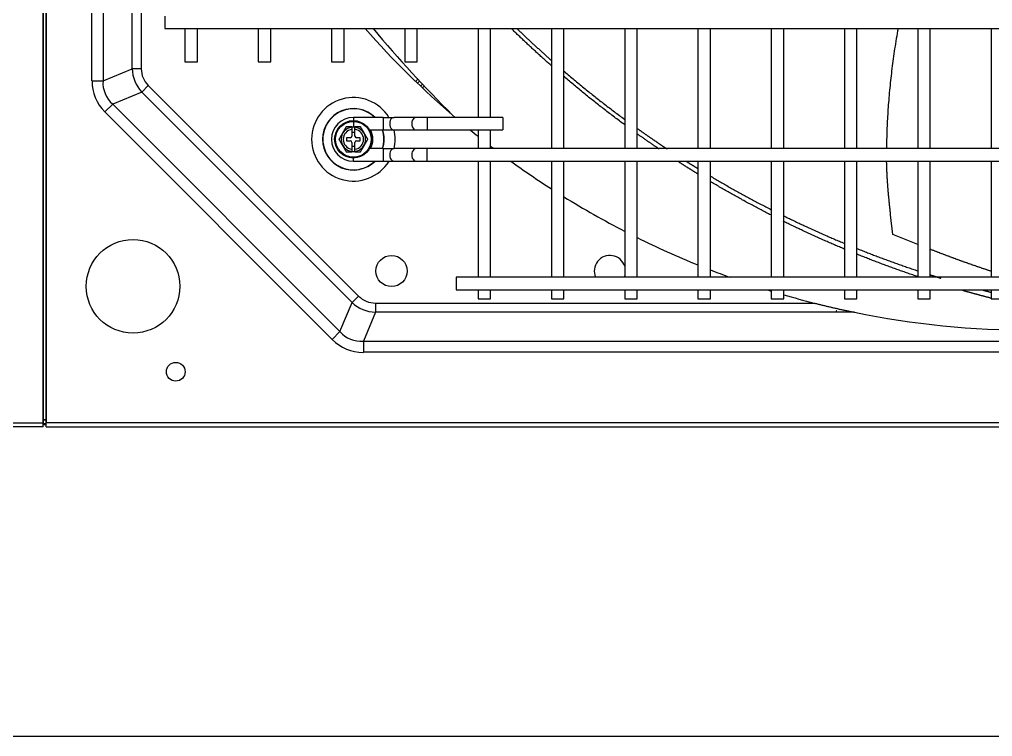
# Model space of a CAD drawing. Header units: millimetres. Extents: x 0 to 504600, y 0 to 118800.
# Drawn here: x 437497.9 to 437809.9, y 45578.4 to 45808.4 of the extents above; entities that cross this region are included whole.
import ezdxf

# ---------------------------------------------------------------- set-up
doc = ezdxf.new("R2010")
doc.units = ezdxf.units.MM
doc.header["$LTSCALE"] = 200
doc.layers.add('LG-AIRCON', color=240, linetype='Continuous')

# ---------------------------------------------------------------- blocks, each defined once
blk = doc.blocks.new('UXC')
at = {"layer": 'LG-AIRCON', "color": 0}
for p, q in [((390.35, 733), (390.35, 30)), ((390.35, 30), (390.35, 733)), ((391.35, 30), (391.35, 733)), ((391.35, 733), (391.35, 30)), ((405.99, 111.03), (405.99, 651.03)), ((409.53, 651.03), (409.53, 111.03)), ((418.83, 114.89), (418.83, 647.18)), ((421.8, 647.18), (421.8, 114.89)), ((429.3, 131.75), (429.3, 129.75)), ((429.3, 129.75), (429.3, 127.75)), ((429.3, 127.75), (1174.82, 127.75)), ((435.81, 127.75), (435.81, 117.09)), ((439.81, 117.09), (439.81, 127.75)), ((459.31, 127.75), (459.31, 117.09)), ((463.31, 117.09), (463.31, 127.75)), ((482.81, 127.75), (482.81, 117.09)), ((486.81, 117.09), (486.81, 127.75)), ((506.31, 127.75), (506.31, 117.09)), ((510.31, 117.09), (510.31, 127.75)), ((529.81, 127.76), (529.81, 99.26)), ((533.81, 99.26), (533.81, 127.76)), ((553.31, 127.76), (553.31, 89.26)), ((557.31, 89.26), (557.31, 127.76)), ((576.81, 127.76), (576.81, 89.26)), ((580.81, 89.26), (580.81, 127.76)), ((600.31, 127.76), (600.31, 89.26)), ((604.31, 89.26), (604.31, 127.76)), ((623.81, 127.76), (623.81, 89.26)), ((627.81, 89.26), (627.81, 127.76)), ((647.31, 127.76), (647.31, 89.26)), ((651.31, 89.26), (651.31, 127.76)), ((670.81, 127.76), (670.81, 89.26)), ((674.81, 89.26), (674.81, 127.76)), ((694.31, 127.76), (694.31, 89.26)), ((435.81, 117.09), (439.81, 117.09)), ((459.31, 117.09), (463.31, 117.09)), ((482.81, 117.09), (486.81, 117.09)), ((506.31, 117.09), (510.31, 117.09)), ((409.53, 111.03), (418.83, 114.89)), ((421.8, 114.89), (418.83, 114.89)), ((405.99, 111.03), (409.53, 111.03)), ((424.04, 109.49), (421.94, 107.39)), ((424.04, 109.49), (491.48, 41.98)), ((509.77, 110.81), (510.49, 111.53)), ((511.04, 110.94), (510.35, 110.25)), ((511.36, 109.29), (512, 109.92)), ((512.54, 109.34), (511.94, 108.74)), ((421.94, 107.39), (412.63, 103.54)), ((489.38, 39.88), (421.94, 107.39)), ((410.13, 101.04), (412.63, 103.54)), ((412.63, 103.54), (485.52, 30.57)), ((483.02, 28.08), (410.13, 101.04)), ((489.81, 99.25), (489.81, 96.25)), ((499.33, 99.25), (489.81, 99.25)), ((499.33, 99.25), (499.33, 95.25)), ((499.33, 99.25), (502.87, 99.25)), ((509.94, 99.25), (502.87, 99.25)), ((513.47, 99.25), (509.94, 99.25)), ((513.47, 99.25), (513.47, 95.25)), ((537.76, 99.25), (513.47, 99.25)), ((537.76, 99.25), (537.76, 95.25)), ((489.31, 96.25), (490.31, 96.25)), ((489.31, 96.14), (489.31, 95.46)), ((489.31, 95.46), (489.31, 93.25)), ((490.31, 94.45), (489.31, 94.45)), ((490.31, 95.46), (490.31, 96.14)), ((490.31, 93.25), (490.31, 95.46)), ((495.01, 95.25), (499.33, 95.25)), ((499.33, 95.25), (502.87, 95.25)), ((502.87, 95.25), (509.94, 95.25)), ((509.94, 95.25), (513.47, 95.25)), ((513.47, 95.25), (537.76, 95.25)), ((529.81, 95.25), (529.81, 89.26)), ((533.81, 89.26), (533.81, 95.25)), ((487.61, 92.75), (487.61, 91.75)), ((488.81, 92.75), (487.61, 92.75)), ((487.61, 91.75), (488.81, 91.75)), ((489.31, 91.25), (489.31, 89.04)), ((490.31, 89.04), (490.31, 91.25)), ((492.01, 92.75), (490.81, 92.75)), ((490.81, 91.75), (492.01, 91.75)), ((492.01, 91.75), (492.01, 92.75)), ((489.31, 90.05), (490.31, 90.05)), ((489.31, 89.04), (489.31, 88.36)), ((490.31, 88.25), (489.31, 88.25)), ((490.31, 88.36), (490.31, 89.04)), ((499.33, 89.25), (495.01, 89.25)), ((499.33, 89.25), (499.33, 85.25)), ((499.33, 89.25), (502.87, 89.25)), ((509.94, 89.25), (502.87, 89.25)), ((513.47, 89.25), (509.94, 89.25)), ((513.47, 85.25), (513.47, 89.25)), ((1090.65, 89.25), (513.47, 89.25)), ((489.81, 85.25), (489.81, 86.25)), ((489.81, 85.25), (499.33, 85.25)), ((499.33, 85.25), (502.87, 85.25)), ((502.87, 85.25), (509.94, 85.25)), ((509.94, 85.25), (513.47, 85.25)), ((513.47, 85.25), (1090.65, 85.25)), ((529.81, 85.26), (529.81, 48)), ((533.81, 48), (533.81, 85.26)), ((553.31, 85.26), (553.31, 48)), ((557.31, 48), (557.31, 85.26)), ((576.81, 85.26), (576.81, 48)), ((580.81, 48), (580.81, 85.26)), ((600.31, 85.26), (600.31, 48)), ((604.31, 48), (604.31, 85.26)), ((623.81, 85.26), (623.81, 48)), ((627.81, 48), (627.81, 85.26)), ((647.31, 85.26), (647.31, 48)), ((651.31, 48), (651.31, 85.26)), ((670.81, 85.26), (670.81, 48)), ((674.81, 48), (674.81, 85.26)), ((694.31, 85.26), (694.31, 48)), ((522.8, 48), (522.8, 46)), ((1081.32, 48), (522.8, 48)), ((522.8, 46), (522.8, 44)), ((522.8, 44), (1081.32, 44)), ((529.81, 44.01), (529.81, 41.09)), ((533.81, 41.09), (533.81, 44.01)), ((553.31, 44.01), (553.31, 41.09)), ((557.31, 41.09), (557.31, 44.01)), ((576.81, 44.01), (576.81, 41.09)), ((580.81, 41.09), (580.81, 44.01)), ((600.31, 44.01), (600.31, 41.09)), ((604.31, 41.09), (604.31, 44.01)), ((623.81, 44.01), (623.81, 41.09)), ((627.81, 41.09), (627.81, 44.01)), ((647.31, 44.01), (647.31, 41.09)), ((651.31, 41.09), (651.31, 44.01)), ((670.81, 44.01), (670.81, 41.09)), ((674.81, 41.09), (674.81, 44.01)), ((694.31, 44.01), (694.31, 41.09)), ((491.48, 41.98), (489.38, 39.88)), ((529.81, 41.09), (533.81, 41.09)), ((553.31, 41.09), (557.31, 41.09)), ((576.81, 41.09), (580.81, 41.09)), ((600.31, 41.09), (604.31, 41.09)), ((623.81, 41.09), (627.81, 41.09)), ((647.31, 41.09), (651.31, 41.09)), ((670.81, 41.09), (674.81, 41.09)), ((694.31, 41.09), (698.31, 41.09)), ((485.52, 30.57), (489.38, 39.88)), ((496.88, 39.74), (637.53, 39.74)), ((496.88, 39.74), (496.88, 36.77)), ((496.88, 36.77), (493.03, 27.46)), ((650.51, 36.77), (496.88, 36.77)), ((390.35, 30), (390.35, 1.3)), ((390.35, 1.3), (390.35, 30)), ((391.35, 1.3), (391.35, 30)), ((391.35, 30), (391.35, 1.3)), ((483.02, 28.08), (485.52, 30.57)), ((493.03, 27.46), (493.03, 23.93)), ((493.03, 27.46), (1111.03, 27.46)), ((1111.03, 23.93), (493.03, 23.93)), ((-390.35, 1.3), (390.35, 1.3)), ((390.35, 0), (-390.35, 0)), ((390.35, 2.3), (391.35, 2.3)), ((391.35, 2.3), (390.35, 2.3)), ((390.35, 0), (390.35, 1.3)), ((390.35, 0), (390.35, 1.3)), ((391.35, 1), (390.35, 1)), ((390.35, 1), (391.35, 1)), ((390.35, 0.8), (391.35, 0.8)), ((391.35, 0.8), (390.35, 0.8)), ((391.35, 0), (391.35, 1.3)), ((391.35, 0), (391.35, 1.3)), ((1168.46, 1.3), (391.35, 1.3)), ((391.35, 0), (1168.46, 0))]:
    blk.add_line(p, q, dxfattribs=at)
for points in [[(553.29, 115.87), (553.03, 116.1), (552.77, 116.33), (552.51, 116.55), (552.26, 116.78), (552, 117.01), (551.74, 117.24), (551.48, 117.47), (551.23, 117.7), (550.97, 117.93), (550.72, 118.16), (550.46, 118.39), (550.21, 118.62), (549.95, 118.85), (549.69, 119.08), (549.44, 119.31), (549.19, 119.54), (548.93, 119.77), (548.68, 120.01), (548.42, 120.24), (548.17, 120.47), (547.91, 120.7), (547.66, 120.94), (547.41, 121.17), (547.16, 121.4), (546.9, 121.64), (546.65, 121.87), (546.4, 122.11), (546.15, 122.34), (545.89, 122.58), (545.64, 122.81), (545.39, 123.05), (545.14, 123.28), (544.89, 123.52), (544.64, 123.76), (544.39, 123.99), (544.14, 124.23), (543.89, 124.47), (543.64, 124.71), (543.39, 124.94), (543.14, 125.18), (542.89, 125.42), (542.64, 125.66), (542.39, 125.9), (542.14, 126.14), (541.89, 126.38), (541.64, 126.62), (541.39, 126.86), (541.15, 127.1), (540.9, 127.34), (540.65, 127.58)], [(542.44, 127.58), (542.65, 127.37), (542.87, 127.17), (543.08, 126.96), (543.29, 126.76), (543.51, 126.56), (543.72, 126.35), (543.94, 126.15), (544.15, 125.94), (544.37, 125.74), (544.58, 125.54), (544.79, 125.33), (545.01, 125.13), (545.23, 124.93), (545.44, 124.73), (545.66, 124.52), (545.87, 124.32), (546.09, 124.12), (546.3, 123.92), (546.52, 123.72), (546.74, 123.52), (546.95, 123.32), (547.17, 123.12), (547.39, 122.92), (547.6, 122.72), (547.82, 122.51), (548.04, 122.32), (548.25, 122.12), (548.47, 121.92), (548.69, 121.72), (548.91, 121.52), (549.13, 121.32), (549.34, 121.12), (549.56, 120.92), (549.78, 120.72), (550, 120.53), (550.22, 120.33), (550.44, 120.13), (550.66, 119.93), (550.88, 119.74), (551.1, 119.54), (551.31, 119.34), (551.53, 119.15), (551.75, 118.95), (551.97, 118.75), (552.19, 118.56), (552.42, 118.36), (552.64, 118.17), (552.86, 117.97), (553.08, 117.77), (553.3, 117.58)], [(664.47, 127.79), (664.32, 126.99), (664.18, 126.19), (664.04, 125.38), (663.91, 124.56), (663.77, 123.74), (663.64, 122.92), (663.51, 122.11), (663.39, 121.3), (663.27, 120.49), (663.15, 119.7), (663.04, 118.9), (662.93, 118.11), (662.82, 117.32), (662.71, 116.54), (662.61, 115.76), (662.52, 114.98), (662.42, 114.2), (662.33, 113.43), (662.24, 112.65), (662.15, 111.88), (662.07, 111.1), (661.98, 110.32), (661.9, 109.53), (661.82, 108.75), (661.75, 107.96), (661.68, 107.17), (661.61, 106.38), (661.54, 105.6), (661.47, 104.83), (661.41, 104.06), (661.36, 103.3), (661.3, 102.54), (661.25, 101.79), (661.2, 101.03), (661.15, 100.29), (661.11, 99.54), (661.07, 98.8), (661.03, 98.06), (660.99, 97.32), (660.96, 96.59), (660.93, 95.85), (660.9, 95.12), (660.88, 94.38), (660.85, 93.64), (660.83, 92.9), (660.82, 92.16), (660.8, 91.41), (660.79, 90.68), (660.78, 89.94), (660.78, 89.21)], [(557.2, 114.19), (557.58, 113.87), (557.96, 113.54), (558.34, 113.22), (558.72, 112.9), (559.11, 112.58), (559.49, 112.26), (559.87, 111.94), (560.25, 111.62), (560.63, 111.3), (561.02, 110.98), (561.4, 110.66), (561.79, 110.34), (562.17, 110.03), (562.56, 109.71), (562.94, 109.39), (563.33, 109.08), (563.72, 108.76), (564.1, 108.45), (564.49, 108.14), (564.88, 107.82), (565.27, 107.51), (565.65, 107.2), (566.04, 106.89), (566.43, 106.58), (566.82, 106.27), (567.21, 105.96), (567.61, 105.65), (568, 105.34), (568.39, 105.03), (568.78, 104.73), (569.17, 104.42), (569.57, 104.12), (569.96, 103.81), (570.35, 103.51), (570.75, 103.2), (571.14, 102.9), (571.54, 102.6), (571.94, 102.29), (572.33, 101.99), (572.73, 101.69), (573.13, 101.39), (573.52, 101.09), (573.92, 100.79), (574.32, 100.49), (574.72, 100.19), (575.12, 99.9), (575.52, 99.6), (575.92, 99.3), (576.32, 99.01), (576.72, 98.71)], [(576.72, 96.99), (576.32, 97.28), (575.92, 97.58), (575.52, 97.88), (575.12, 98.17), (574.72, 98.47), (574.32, 98.77), (573.92, 99.07), (573.52, 99.37), (573.13, 99.67), (572.73, 99.97), (572.33, 100.27), (571.94, 100.57), (571.54, 100.88), (571.14, 101.18), (570.75, 101.48), (570.35, 101.79), (569.96, 102.09), (569.57, 102.4), (569.17, 102.7), (568.78, 103.01), (568.39, 103.32), (568, 103.62), (567.6, 103.93), (567.21, 104.24), (566.82, 104.55), (566.43, 104.86), (566.04, 105.17), (565.65, 105.48), (565.26, 105.8), (564.87, 106.11), (564.49, 106.42), (564.1, 106.73), (563.71, 107.05), (563.32, 107.36), (562.94, 107.68), (562.55, 107.99), (562.17, 108.31), (561.78, 108.63), (561.4, 108.95), (561.01, 109.26), (560.63, 109.58), (560.25, 109.9), (559.86, 110.22), (559.48, 110.54), (559.1, 110.86), (558.72, 111.19), (558.34, 111.51), (557.96, 111.83), (557.58, 112.15), (557.2, 112.48)], [(487.5, 96.25), (487.49, 96.23), (487.47, 96.2), (487.44, 96.14), (487.4, 96.07), (487.36, 96), (487.31, 95.92), (487.27, 95.84), (487.22, 95.75), (487.17, 95.67), (487.12, 95.58), (487.07, 95.49), (487.02, 95.41), (486.97, 95.32), (486.91, 95.23), (486.86, 95.14), (486.81, 95.05), (486.76, 94.96), (486.71, 94.87), (486.66, 94.78), (486.61, 94.7), (486.55, 94.61), (486.5, 94.52), (486.45, 94.43), (486.4, 94.34), (486.35, 94.25), (486.3, 94.16), (486.24, 94.07), (486.19, 93.98), (486.14, 93.89), (486.09, 93.8), (486.04, 93.71), (485.99, 93.62), (485.94, 93.53), (485.88, 93.44), (485.83, 93.36), (485.78, 93.27), (485.73, 93.18), (485.68, 93.09), (485.63, 93), (485.58, 92.91), (485.53, 92.83), (485.48, 92.74), (485.43, 92.66), (485.38, 92.58), (485.34, 92.5), (485.29, 92.42), (485.26, 92.36), (485.22, 92.3), (485.2, 92.27), (485.19, 92.25)], [(489.31, 96.25), (489.27, 96.25), (489.23, 96.25), (489.19, 96.25), (489.15, 96.25), (489.1, 96.25), (489.06, 96.25), (489.02, 96.25), (488.98, 96.25), (488.94, 96.25), (488.9, 96.25), (488.86, 96.25), (488.81, 96.25), (488.77, 96.25), (488.73, 96.25), (488.69, 96.25), (488.65, 96.25), (488.61, 96.25), (488.57, 96.25), (488.52, 96.25), (488.48, 96.25), (488.44, 96.25), (488.4, 96.25), (488.36, 96.25), (488.32, 96.25), (488.28, 96.25), (488.24, 96.25), (488.2, 96.25), (488.16, 96.25), (488.12, 96.25), (488.08, 96.25), (488.04, 96.25), (488, 96.25), (487.96, 96.25), (487.92, 96.25), (487.88, 96.25), (487.84, 96.25), (487.81, 96.25), (487.77, 96.25), (487.74, 96.25), (487.7, 96.25), (487.67, 96.25), (487.64, 96.25), (487.61, 96.25), (487.59, 96.25), (487.56, 96.25), (487.54, 96.25), (487.53, 96.25), (487.51, 96.25), (487.51, 96.25), (487.5, 96.25)], [(489.31, 96.25), (489.31, 96.25), (489.31, 96.25), (489.31, 96.24), (489.31, 96.24), (489.31, 96.24), (489.31, 96.24), (489.31, 96.23), (489.31, 96.23), (489.31, 96.23), (489.31, 96.23), (489.31, 96.23), (489.31, 96.22), (489.31, 96.22), (489.31, 96.22), (489.31, 96.22), (489.31, 96.21), (489.31, 96.21), (489.31, 96.21), (489.31, 96.21), (489.31, 96.21), (489.31, 96.2), (489.31, 96.2), (489.31, 96.2), (489.31, 96.2), (489.31, 96.19), (489.31, 96.19), (489.31, 96.19), (489.31, 96.19), (489.31, 96.18), (489.31, 96.18), (489.31, 96.18), (489.31, 96.18), (489.31, 96.18), (489.31, 96.17), (489.31, 96.17), (489.31, 96.17), (489.31, 96.17), (489.31, 96.16), (489.31, 96.16), (489.31, 96.16), (489.31, 96.16), (489.31, 96.16), (489.31, 96.15), (489.31, 96.15), (489.31, 96.15), (489.31, 96.15), (489.31, 96.14), (489.31, 96.14), (489.31, 96.14), (489.31, 96.14)], [(490.31, 96.14), (490.31, 96.14), (490.31, 96.14), (490.31, 96.14), (490.31, 96.15), (490.31, 96.15), (490.31, 96.15), (490.31, 96.15), (490.31, 96.15), (490.31, 96.16), (490.31, 96.16), (490.31, 96.16), (490.31, 96.16), (490.31, 96.17), (490.31, 96.17), (490.31, 96.17), (490.31, 96.17), (490.31, 96.18), (490.31, 96.18), (490.31, 96.18), (490.31, 96.18), (490.31, 96.18), (490.31, 96.19), (490.31, 96.19), (490.31, 96.19), (490.31, 96.19), (490.31, 96.2), (490.31, 96.2), (490.31, 96.2), (490.31, 96.2), (490.31, 96.2), (490.31, 96.21), (490.31, 96.21), (490.31, 96.21), (490.31, 96.21), (490.31, 96.22), (490.31, 96.22), (490.31, 96.22), (490.31, 96.22), (490.31, 96.23), (490.31, 96.23), (490.31, 96.23), (490.31, 96.23), (490.31, 96.23), (490.31, 96.24), (490.31, 96.24), (490.31, 96.24), (490.31, 96.24), (490.31, 96.25), (490.31, 96.25), (490.31, 96.25)], [(492.12, 96.25), (492.12, 96.25), (492.11, 96.25), (492.1, 96.25), (492.08, 96.25), (492.06, 96.25), (492.04, 96.25), (492.01, 96.25), (491.98, 96.25), (491.95, 96.25), (491.92, 96.25), (491.89, 96.25), (491.85, 96.25), (491.81, 96.25), (491.78, 96.25), (491.74, 96.25), (491.7, 96.25), (491.66, 96.25), (491.62, 96.25), (491.59, 96.25), (491.55, 96.25), (491.51, 96.25), (491.46, 96.25), (491.42, 96.25), (491.38, 96.25), (491.34, 96.25), (491.3, 96.25), (491.26, 96.25), (491.22, 96.25), (491.18, 96.25), (491.14, 96.25), (491.1, 96.25), (491.06, 96.25), (491.01, 96.25), (490.97, 96.25), (490.93, 96.25), (490.89, 96.25), (490.85, 96.25), (490.81, 96.25), (490.77, 96.25), (490.73, 96.25), (490.69, 96.25), (490.64, 96.25), (490.6, 96.25), (490.56, 96.25), (490.52, 96.25), (490.48, 96.25), (490.44, 96.25), (490.4, 96.25), (490.35, 96.25), (490.31, 96.25)], [(494.43, 92.25), (494.42, 92.27), (494.4, 92.3), (494.37, 92.36), (494.33, 92.43), (494.29, 92.5), (494.24, 92.58), (494.19, 92.66), (494.15, 92.75), (494.1, 92.83), (494.05, 92.92), (494, 93.01), (493.94, 93.09), (493.89, 93.18), (493.84, 93.27), (493.79, 93.36), (493.74, 93.45), (493.69, 93.54), (493.64, 93.63), (493.59, 93.72), (493.53, 93.8), (493.48, 93.89), (493.43, 93.98), (493.38, 94.07), (493.33, 94.16), (493.28, 94.25), (493.22, 94.34), (493.17, 94.43), (493.12, 94.52), (493.07, 94.61), (493.02, 94.7), (492.97, 94.79), (492.91, 94.88), (492.86, 94.97), (492.81, 95.06), (492.76, 95.14), (492.71, 95.23), (492.66, 95.32), (492.61, 95.41), (492.56, 95.5), (492.51, 95.59), (492.46, 95.67), (492.41, 95.76), (492.36, 95.84), (492.31, 95.92), (492.26, 96), (492.22, 96.08), (492.18, 96.14), (492.15, 96.2), (492.13, 96.23), (492.12, 96.25)], [(580.68, 95.85), (580.8, 95.76), (580.93, 95.66), (581.06, 95.57), (581.19, 95.48), (581.32, 95.39), (581.45, 95.3), (581.58, 95.21), (581.71, 95.11), (581.84, 95.02), (581.97, 94.93), (582.09, 94.84), (582.22, 94.75), (582.35, 94.66), (582.48, 94.57), (582.61, 94.48), (582.74, 94.39), (582.87, 94.29), (583, 94.2), (583.13, 94.11), (583.26, 94.02), (583.39, 93.93), (583.52, 93.84), (583.65, 93.75), (583.78, 93.66), (583.91, 93.57), (584.04, 93.48), (584.17, 93.39), (584.3, 93.3), (584.43, 93.21), (584.56, 93.12), (584.69, 93.03), (584.82, 92.94), (584.95, 92.85), (585.08, 92.76), (585.21, 92.67), (585.34, 92.58), (585.47, 92.49), (585.6, 92.4), (585.73, 92.31), (585.86, 92.22), (585.99, 92.13), (586.12, 92.04), (586.26, 91.95), (586.39, 91.86), (586.52, 91.77), (586.65, 91.68), (586.78, 91.6), (586.91, 91.51), (587.04, 91.42), (587.17, 91.33)], [(587.91, 89.09), (587.77, 89.19), (587.62, 89.29), (587.48, 89.39), (587.33, 89.49), (587.18, 89.59), (587.04, 89.69), (586.89, 89.79), (586.75, 89.89), (586.6, 89.98), (586.46, 90.08), (586.31, 90.18), (586.17, 90.28), (586.02, 90.38), (585.88, 90.48), (585.73, 90.58), (585.58, 90.68), (585.44, 90.78), (585.29, 90.88), (585.15, 90.98), (585, 91.08), (584.86, 91.18), (584.71, 91.28), (584.57, 91.38), (584.43, 91.48), (584.28, 91.58), (584.14, 91.68), (583.99, 91.78), (583.85, 91.88), (583.7, 91.99), (583.56, 92.09), (583.41, 92.19), (583.27, 92.29), (583.13, 92.39), (582.98, 92.49), (582.84, 92.59), (582.69, 92.69), (582.55, 92.79), (582.41, 92.89), (582.26, 93), (582.12, 93.1), (581.97, 93.2), (581.83, 93.3), (581.69, 93.4), (581.54, 93.5), (581.4, 93.61), (581.26, 93.71), (581.11, 93.81), (580.97, 93.91), (580.83, 94.01), (580.68, 94.12)], [(485.19, 92.25), (485.2, 92.23), (485.22, 92.2), (485.26, 92.14), (485.29, 92.07), (485.34, 92), (485.38, 91.92), (485.43, 91.84), (485.48, 91.75), (485.53, 91.67), (485.58, 91.58), (485.63, 91.49), (485.68, 91.41), (485.73, 91.32), (485.78, 91.23), (485.83, 91.14), (485.89, 91.05), (485.94, 90.96), (485.99, 90.87), (486.04, 90.78), (486.09, 90.7), (486.14, 90.61), (486.19, 90.52), (486.25, 90.43), (486.3, 90.34), (486.35, 90.25), (486.4, 90.16), (486.45, 90.07), (486.5, 89.98), (486.56, 89.89), (486.61, 89.8), (486.66, 89.71), (486.71, 89.62), (486.76, 89.53), (486.81, 89.44), (486.86, 89.36), (486.92, 89.27), (486.97, 89.18), (487.02, 89.09), (487.07, 89), (487.12, 88.91), (487.17, 88.83), (487.22, 88.74), (487.27, 88.66), (487.31, 88.58), (487.36, 88.5), (487.4, 88.42), (487.44, 88.36), (487.47, 88.3), (487.49, 88.27), (487.5, 88.25)], [(492.12, 88.25), (492.13, 88.27), (492.15, 88.3), (492.18, 88.36), (492.22, 88.43), (492.27, 88.5), (492.31, 88.58), (492.36, 88.66), (492.41, 88.75), (492.46, 88.83), (492.51, 88.92), (492.56, 89.01), (492.61, 89.09), (492.66, 89.18), (492.71, 89.27), (492.76, 89.36), (492.81, 89.45), (492.86, 89.54), (492.92, 89.63), (492.97, 89.72), (493.02, 89.8), (493.07, 89.89), (493.12, 89.98), (493.17, 90.07), (493.23, 90.16), (493.28, 90.25), (493.33, 90.34), (493.38, 90.43), (493.43, 90.52), (493.48, 90.61), (493.54, 90.7), (493.59, 90.79), (493.64, 90.88), (493.69, 90.97), (493.74, 91.06), (493.79, 91.14), (493.84, 91.23), (493.9, 91.32), (493.95, 91.41), (494, 91.5), (494.05, 91.59), (494.1, 91.67), (494.15, 91.76), (494.2, 91.84), (494.24, 91.92), (494.29, 92), (494.33, 92.08), (494.37, 92.14), (494.4, 92.2), (494.42, 92.23), (494.43, 92.25)], [(587.17, 91.33), (587.24, 91.28), (587.3, 91.24), (587.37, 91.2), (587.43, 91.15), (587.5, 91.11), (587.56, 91.06), (587.63, 91.02), (587.69, 90.98), (587.76, 90.93), (587.82, 90.89), (587.89, 90.84), (587.95, 90.8), (588.02, 90.76), (588.08, 90.71), (588.15, 90.67), (588.22, 90.62), (588.28, 90.58), (588.35, 90.54), (588.41, 90.49), (588.48, 90.45), (588.54, 90.4), (588.61, 90.36), (588.67, 90.32), (588.74, 90.27), (588.8, 90.23), (588.87, 90.18), (588.93, 90.14), (589, 90.1), (589.07, 90.05), (589.13, 90.01), (589.2, 89.97), (589.26, 89.92), (589.33, 89.88), (589.39, 89.83), (589.46, 89.79), (589.52, 89.75), (589.59, 89.7), (589.65, 89.66), (589.72, 89.62), (589.79, 89.57), (589.85, 89.53), (589.92, 89.49), (589.98, 89.44), (590.05, 89.4), (590.11, 89.36), (590.18, 89.31), (590.25, 89.27), (590.31, 89.22), (590.38, 89.18), (590.44, 89.14)], [(487.5, 88.25), (487.51, 88.25), (487.51, 88.25), (487.53, 88.25), (487.54, 88.25), (487.56, 88.25), (487.59, 88.25), (487.61, 88.25), (487.64, 88.25), (487.67, 88.25), (487.71, 88.25), (487.74, 88.25), (487.77, 88.25), (487.81, 88.25), (487.85, 88.25), (487.88, 88.25), (487.92, 88.25), (487.96, 88.25), (488, 88.25), (488.04, 88.25), (488.08, 88.25), (488.12, 88.25), (488.16, 88.25), (488.2, 88.25), (488.24, 88.25), (488.28, 88.25), (488.32, 88.25), (488.36, 88.25), (488.41, 88.25), (488.45, 88.25), (488.49, 88.25), (488.53, 88.25), (488.57, 88.25), (488.61, 88.25), (488.65, 88.25), (488.69, 88.25), (488.73, 88.25), (488.77, 88.25), (488.82, 88.25), (488.86, 88.25), (488.9, 88.25), (488.94, 88.25), (488.98, 88.25), (489.02, 88.25), (489.06, 88.25), (489.11, 88.25), (489.15, 88.25), (489.19, 88.25), (489.23, 88.25), (489.27, 88.25), (489.31, 88.25)], [(489.31, 88.36), (489.31, 88.36), (489.31, 88.36), (489.31, 88.36), (489.31, 88.35), (489.31, 88.35), (489.31, 88.35), (489.31, 88.35), (489.31, 88.35), (489.31, 88.34), (489.31, 88.34), (489.31, 88.34), (489.31, 88.34), (489.31, 88.33), (489.31, 88.33), (489.31, 88.33), (489.31, 88.33), (489.31, 88.32), (489.31, 88.32), (489.31, 88.32), (489.31, 88.32), (489.31, 88.32), (489.31, 88.31), (489.31, 88.31), (489.31, 88.31), (489.31, 88.31), (489.31, 88.3), (489.31, 88.3), (489.31, 88.3), (489.31, 88.3), (489.31, 88.3), (489.31, 88.29), (489.31, 88.29), (489.31, 88.29), (489.31, 88.29), (489.31, 88.28), (489.31, 88.28), (489.31, 88.28), (489.31, 88.28), (489.31, 88.27), (489.31, 88.27), (489.31, 88.27), (489.31, 88.27), (489.31, 88.27), (489.31, 88.26), (489.31, 88.26), (489.31, 88.26), (489.31, 88.26), (489.31, 88.25), (489.31, 88.25), (489.31, 88.25)], [(490.31, 88.25), (490.31, 88.25), (490.31, 88.25), (490.31, 88.26), (490.31, 88.26), (490.31, 88.26), (490.31, 88.26), (490.31, 88.27), (490.31, 88.27), (490.31, 88.27), (490.31, 88.27), (490.31, 88.27), (490.31, 88.28), (490.31, 88.28), (490.31, 88.28), (490.31, 88.28), (490.31, 88.29), (490.31, 88.29), (490.31, 88.29), (490.31, 88.29), (490.31, 88.3), (490.31, 88.3), (490.31, 88.3), (490.31, 88.3), (490.31, 88.3), (490.31, 88.31), (490.31, 88.31), (490.31, 88.31), (490.31, 88.31), (490.31, 88.32), (490.31, 88.32), (490.31, 88.32), (490.31, 88.32), (490.31, 88.32), (490.31, 88.33), (490.31, 88.33), (490.31, 88.33), (490.31, 88.33), (490.31, 88.34), (490.31, 88.34), (490.31, 88.34), (490.31, 88.34), (490.31, 88.35), (490.31, 88.35), (490.31, 88.35), (490.31, 88.35), (490.31, 88.35), (490.31, 88.36), (490.31, 88.36), (490.31, 88.36), (490.31, 88.36)], [(490.31, 88.25), (490.35, 88.25), (490.4, 88.25), (490.44, 88.25), (490.48, 88.25), (490.52, 88.25), (490.56, 88.25), (490.6, 88.25), (490.65, 88.25), (490.69, 88.25), (490.73, 88.25), (490.77, 88.25), (490.81, 88.25), (490.85, 88.25), (490.89, 88.25), (490.94, 88.25), (490.98, 88.25), (491.02, 88.25), (491.06, 88.25), (491.1, 88.25), (491.14, 88.25), (491.18, 88.25), (491.23, 88.25), (491.27, 88.25), (491.31, 88.25), (491.35, 88.25), (491.39, 88.25), (491.43, 88.25), (491.47, 88.25), (491.51, 88.25), (491.55, 88.25), (491.59, 88.25), (491.63, 88.25), (491.67, 88.25), (491.7, 88.25), (491.74, 88.25), (491.78, 88.25), (491.82, 88.25), (491.85, 88.25), (491.89, 88.25), (491.92, 88.25), (491.95, 88.25), (491.98, 88.25), (492.01, 88.25), (492.04, 88.25), (492.06, 88.25), (492.08, 88.25), (492.1, 88.25), (492.11, 88.25), (492.12, 88.25), (492.12, 88.25)], [(600.21, 81.17), (600.08, 81.25), (599.95, 81.33), (599.82, 81.41), (599.69, 81.49), (599.56, 81.57), (599.43, 81.65), (599.3, 81.73), (599.17, 81.81), (599.04, 81.89), (598.91, 81.97), (598.78, 82.05), (598.65, 82.13), (598.52, 82.22), (598.39, 82.3), (598.26, 82.38), (598.13, 82.46), (598, 82.54), (597.87, 82.62), (597.74, 82.7), (597.61, 82.78), (597.48, 82.86), (597.35, 82.95), (597.22, 83.03), (597.09, 83.11), (596.96, 83.19), (596.83, 83.27), (596.7, 83.35), (596.57, 83.43), (596.44, 83.52), (596.32, 83.6), (596.19, 83.68), (596.06, 83.76), (595.93, 83.84), (595.8, 83.93), (595.67, 84.01), (595.54, 84.09), (595.41, 84.17), (595.28, 84.25), (595.15, 84.34), (595.03, 84.42), (594.9, 84.5), (594.77, 84.58), (594.64, 84.67), (594.51, 84.75), (594.38, 84.83), (594.25, 84.91), (594.13, 85), (594, 85.08), (593.87, 85.16), (593.74, 85.24)], [(596.6, 85.16), (596.68, 85.11), (596.75, 85.07), (596.82, 85.02), (596.89, 84.98), (596.96, 84.93), (597.03, 84.89), (597.11, 84.84), (597.18, 84.8), (597.25, 84.75), (597.32, 84.71), (597.39, 84.66), (597.47, 84.62), (597.54, 84.57), (597.61, 84.52), (597.68, 84.48), (597.75, 84.43), (597.83, 84.39), (597.9, 84.35), (597.97, 84.3), (598.04, 84.26), (598.11, 84.21), (598.19, 84.17), (598.26, 84.12), (598.33, 84.08), (598.4, 84.03), (598.47, 83.99), (598.55, 83.94), (598.62, 83.9), (598.69, 83.85), (598.76, 83.81), (598.83, 83.76), (598.91, 83.72), (598.98, 83.67), (599.05, 83.63), (599.12, 83.58), (599.2, 83.54), (599.27, 83.49), (599.34, 83.45), (599.41, 83.4), (599.48, 83.36), (599.56, 83.32), (599.63, 83.27), (599.7, 83.23), (599.77, 83.18), (599.85, 83.14), (599.92, 83.09), (599.99, 83.05), (600.06, 83), (600.14, 82.96), (600.21, 82.92)], [(604.19, 80.51), (604.57, 80.29), (604.95, 80.06), (605.33, 79.83), (605.72, 79.61), (606.1, 79.38), (606.49, 79.16), (606.87, 78.93), (607.25, 78.71), (607.64, 78.49), (608.02, 78.26), (608.41, 78.04), (608.8, 77.82), (609.18, 77.6), (609.57, 77.38), (609.96, 77.16), (610.34, 76.94), (610.73, 76.72), (611.12, 76.5), (611.51, 76.28), (611.9, 76.06), (612.29, 75.85), (612.68, 75.63), (613.07, 75.41), (613.46, 75.2), (613.85, 74.98), (614.24, 74.76), (614.63, 74.55), (615.02, 74.34), (615.41, 74.12), (615.81, 73.91), (616.2, 73.7), (616.59, 73.48), (616.99, 73.27), (617.38, 73.06), (617.77, 72.85), (618.17, 72.64), (618.56, 72.43), (618.96, 72.22), (619.35, 72.01), (619.75, 71.81), (620.14, 71.6), (620.54, 71.39), (620.93, 71.19), (621.33, 70.98), (621.72, 70.77), (622.12, 70.57), (622.51, 70.37), (622.91, 70.16), (623.31, 69.96), (623.7, 69.76)], [(623.69, 67.98), (623.3, 68.18), (622.9, 68.38), (622.51, 68.59), (622.11, 68.79), (621.72, 69), (621.32, 69.2), (620.93, 69.41), (620.53, 69.62), (620.14, 69.82), (619.74, 70.03), (619.35, 70.24), (618.95, 70.45), (618.56, 70.66), (618.17, 70.87), (617.77, 71.08), (617.38, 71.29), (616.99, 71.5), (616.59, 71.71), (616.2, 71.92), (615.81, 72.14), (615.42, 72.35), (615.02, 72.57), (614.63, 72.78), (614.24, 73), (613.85, 73.21), (613.46, 73.43), (613.07, 73.64), (612.68, 73.86), (612.29, 74.08), (611.9, 74.3), (611.51, 74.52), (611.12, 74.73), (610.74, 74.95), (610.35, 75.17), (609.96, 75.39), (609.57, 75.62), (609.19, 75.84), (608.8, 76.06), (608.41, 76.28), (608.03, 76.5), (607.64, 76.73), (607.26, 76.95), (606.87, 77.17), (606.49, 77.4), (606.11, 77.62), (605.72, 77.85), (605.34, 78.08), (604.96, 78.3), (604.58, 78.53), (604.19, 78.76)], [(647.23, 57.06), (646.84, 57.22), (646.44, 57.39), (646.05, 57.56), (645.65, 57.73), (645.26, 57.89), (644.86, 58.06), (644.47, 58.23), (644.08, 58.4), (643.68, 58.57), (643.29, 58.74), (642.89, 58.91), (642.5, 59.08), (642.11, 59.25), (641.71, 59.43), (641.32, 59.6), (640.93, 59.77), (640.54, 59.95), (640.14, 60.12), (639.75, 60.3), (639.36, 60.47), (638.97, 60.65), (638.57, 60.82), (638.18, 61), (637.79, 61.18), (637.4, 61.36), (637.01, 61.54), (636.62, 61.71), (636.23, 61.89), (635.84, 62.07), (635.45, 62.25), (635.06, 62.44), (634.67, 62.62), (634.28, 62.8), (633.89, 62.98), (633.5, 63.17), (633.11, 63.35), (632.72, 63.53), (632.33, 63.72), (631.94, 63.9), (631.55, 64.09), (631.16, 64.28), (630.78, 64.46), (630.39, 64.65), (630, 64.84), (629.61, 65.03), (629.22, 65.22), (628.84, 65.4), (628.45, 65.59), (628.06, 65.79), (627.68, 65.98)], [(627.69, 67.76), (628.07, 67.57), (628.46, 67.38), (628.85, 67.19), (629.23, 67), (629.62, 66.82), (630.01, 66.63), (630.4, 66.44), (630.79, 66.26), (631.17, 66.07), (631.56, 65.88), (631.95, 65.7), (632.34, 65.51), (632.73, 65.33), (633.12, 65.15), (633.51, 64.96), (633.9, 64.78), (634.28, 64.6), (634.67, 64.42), (635.06, 64.24), (635.45, 64.06), (635.84, 63.88), (636.24, 63.7), (636.63, 63.52), (637.02, 63.34), (637.41, 63.16), (637.8, 62.99), (638.19, 62.81), (638.58, 62.63), (638.97, 62.46), (639.36, 62.28), (639.76, 62.11), (640.15, 61.93), (640.54, 61.76), (640.93, 61.59), (641.33, 61.41), (641.72, 61.24), (642.11, 61.07), (642.51, 60.9), (642.9, 60.73), (643.29, 60.56), (643.69, 60.39), (644.08, 60.22), (644.47, 60.05), (644.87, 59.88), (645.26, 59.72), (645.66, 59.55), (646.05, 59.38), (646.45, 59.22), (646.84, 59.05), (647.24, 58.89)], [(651.21, 57.26), (651.6, 57.1), (651.99, 56.95), (652.38, 56.8), (652.76, 56.64), (653.15, 56.49), (653.54, 56.34), (653.93, 56.18), (654.32, 56.03), (654.7, 55.88), (655.09, 55.73), (655.48, 55.58), (655.87, 55.43), (656.26, 55.28), (656.65, 55.13), (657.04, 54.98), (657.43, 54.83), (657.82, 54.69), (658.21, 54.54), (658.6, 54.39), (658.99, 54.25), (659.38, 54.1), (659.77, 53.96), (660.16, 53.81), (660.55, 53.67), (660.94, 53.52), (661.33, 53.38), (661.73, 53.24), (662.12, 53.1), (662.51, 52.95), (662.9, 52.81), (663.29, 52.67), (663.69, 52.53), (664.08, 52.39), (664.47, 52.25), (664.86, 52.11), (665.26, 51.98), (665.65, 51.84), (666.04, 51.7), (666.44, 51.56), (666.83, 51.43), (667.22, 51.29), (667.62, 51.16), (668.01, 51.02), (668.41, 50.89), (668.8, 50.75), (669.19, 50.62), (669.59, 50.49), (669.98, 50.35), (670.38, 50.22), (670.77, 50.09)], [(670.79, 48.21), (670.39, 48.35), (670, 48.48), (669.6, 48.61), (669.2, 48.75), (668.81, 48.88), (668.41, 49.01), (668.02, 49.15), (667.63, 49.29), (667.23, 49.42), (666.84, 49.56), (666.44, 49.7), (666.05, 49.83), (665.66, 49.97), (665.26, 50.11), (664.87, 50.25), (664.48, 50.39), (664.08, 50.53), (663.69, 50.67), (663.3, 50.81), (662.9, 50.95), (662.51, 51.1), (662.12, 51.24), (661.73, 51.38), (661.34, 51.52), (660.94, 51.67), (660.55, 51.81), (660.16, 51.96), (659.77, 52.1), (659.38, 52.25), (658.99, 52.4), (658.6, 52.54), (658.21, 52.69), (657.82, 52.84), (657.43, 52.99), (657.04, 53.14), (656.65, 53.28), (656.26, 53.43), (655.87, 53.58), (655.48, 53.74), (655.09, 53.89), (654.7, 54.04), (654.31, 54.19), (653.92, 54.34), (653.53, 54.5), (653.15, 54.65), (652.76, 54.8), (652.37, 54.96), (651.98, 55.11), (651.59, 55.27), (651.21, 55.43)], [(674.74, 48.8), (674.81, 48.78), (674.88, 48.76), (674.95, 48.73), (675.02, 48.71), (675.09, 48.69), (675.15, 48.67), (675.22, 48.65), (675.29, 48.63), (675.36, 48.6), (675.43, 48.58), (675.5, 48.56), (675.57, 48.54), (675.63, 48.52), (675.7, 48.5), (675.77, 48.47), (675.84, 48.45), (675.91, 48.43), (675.98, 48.41), (676.05, 48.39), (676.11, 48.37), (676.18, 48.34), (676.25, 48.32), (676.32, 48.3), (676.39, 48.28), (676.46, 48.26), (676.53, 48.24), (676.59, 48.22), (676.66, 48.19), (676.73, 48.17), (676.8, 48.15), (676.87, 48.13), (676.94, 48.11), (677.01, 48.09), (677.07, 48.07), (677.14, 48.04), (677.21, 48.02), (677.28, 48), (677.35, 47.98), (677.42, 47.96), (677.49, 47.94), (677.56, 47.92), (677.62, 47.9), (677.69, 47.87), (677.76, 47.85), (677.83, 47.83), (677.9, 47.81), (677.97, 47.79), (678.04, 47.77), (678.1, 47.75), (678.17, 47.73)], [(694.29, 41.29), (694.11, 41.34), (693.93, 41.38), (693.75, 41.43), (693.57, 41.48), (693.39, 41.52), (693.21, 41.57), (693.03, 41.62), (692.85, 41.66), (692.66, 41.71), (692.48, 41.76), (692.3, 41.81), (692.12, 41.85), (691.94, 41.9), (691.76, 41.95), (691.58, 42), (691.4, 42.04), (691.22, 42.09), (691.04, 42.14), (690.86, 42.19), (690.68, 42.24), (690.5, 42.28), (690.32, 42.33), (690.14, 42.38), (689.96, 42.43), (689.78, 42.48), (689.6, 42.53), (689.42, 42.58), (689.24, 42.63), (689.06, 42.68), (688.88, 42.72), (688.7, 42.77), (688.52, 42.82), (688.34, 42.87), (688.16, 42.92), (687.98, 42.97), (687.8, 43.02), (687.62, 43.07), (687.44, 43.12), (687.26, 43.17), (687.08, 43.22), (686.9, 43.27), (686.72, 43.32), (686.54, 43.37), (686.36, 43.42), (686.18, 43.47), (686, 43.52), (685.82, 43.58), (685.64, 43.63), (685.46, 43.68), (685.28, 43.73)], [(691.79, 43.85), (691.84, 43.84), (691.89, 43.82), (691.94, 43.81), (691.99, 43.8), (692.04, 43.79), (692.09, 43.77), (692.14, 43.76), (692.19, 43.75), (692.24, 43.73), (692.29, 43.72), (692.34, 43.71), (692.39, 43.69), (692.44, 43.68), (692.49, 43.67), (692.54, 43.66), (692.59, 43.64), (692.64, 43.63), (692.69, 43.62), (692.74, 43.6), (692.79, 43.59), (692.84, 43.58), (692.89, 43.56), (692.94, 43.55), (692.99, 43.54), (693.04, 43.53), (693.09, 43.51), (693.14, 43.5), (693.19, 43.49), (693.24, 43.47), (693.29, 43.46), (693.34, 43.45), (693.39, 43.44), (693.44, 43.42), (693.49, 43.41), (693.54, 43.4), (693.59, 43.38), (693.64, 43.37), (693.69, 43.36), (693.74, 43.35), (693.79, 43.33), (693.84, 43.32), (693.89, 43.31), (693.94, 43.29), (693.99, 43.28), (694.04, 43.27), (694.09, 43.26), (694.14, 43.24), (694.19, 43.23), (694.24, 43.22), (694.29, 43.21)], [(637.53, 39.74), (637.79, 39.67), (638.04, 39.61), (638.3, 39.54), (638.56, 39.48), (638.82, 39.41), (639.08, 39.35), (639.34, 39.28), (639.6, 39.22), (639.86, 39.16), (640.12, 39.09), (640.38, 39.03), (640.64, 38.97), (640.9, 38.9), (641.16, 38.84), (641.42, 38.78), (641.68, 38.72), (641.94, 38.66), (642.2, 38.6), (642.46, 38.53), (642.72, 38.47), (642.98, 38.41), (643.24, 38.35), (643.5, 38.29), (643.76, 38.23), (644.02, 38.17), (644.28, 38.11), (644.54, 38.05), (644.8, 38), (645.06, 37.94), (645.32, 37.88), (645.58, 37.82), (645.84, 37.76), (646.1, 37.71), (646.36, 37.65), (646.62, 37.59), (646.88, 37.53), (647.14, 37.48), (647.4, 37.42), (647.66, 37.37), (647.92, 37.31), (648.18, 37.26), (648.44, 37.2), (648.7, 37.15), (648.96, 37.09), (649.22, 37.04), (649.47, 36.98), (649.73, 36.93), (649.99, 36.88), (650.25, 36.82), (650.51, 36.77)], [(644.84, 37.17), (644.84, 37.17), (644.83, 37.17), (644.83, 37.17), (644.82, 37.17), (644.82, 37.17), (644.81, 37.17), (644.81, 37.17), (644.8, 37.18), (644.8, 37.18), (644.79, 37.18), (644.79, 37.18), (644.79, 37.18), (644.78, 37.18), (644.78, 37.18), (644.77, 37.18), (644.77, 37.18), (644.76, 37.19), (644.76, 37.19), (644.75, 37.19), (644.75, 37.19), (644.74, 37.19), (644.74, 37.19), (644.73, 37.19), (644.73, 37.19), (644.73, 37.19), (644.72, 37.19), (644.72, 37.2), (644.71, 37.2), (644.71, 37.2), (644.7, 37.2), (644.7, 37.2), (644.69, 37.2), (644.69, 37.2), (644.68, 37.2), (644.68, 37.2), (644.67, 37.2), (644.67, 37.21), (644.66, 37.21), (644.66, 37.21), (644.66, 37.21), (644.65, 37.21), (644.65, 37.21), (644.64, 37.21), (644.64, 37.21), (644.63, 37.21), (644.63, 37.22), (644.62, 37.22), (644.62, 37.22), (644.61, 37.22), (644.61, 37.22)], [(647.24, 36.93), (647.28, 37.13)]]:
    blk.add_lwpolyline(points, dxfattribs=at)
for points in [[(670.81, 58.54), (662.76, 61.72), (662.09, 68.03, 0.00006), (662.09, 68.05), (662.06, 68.36, -0.00016), (662.05, 68.43), (662.02, 68.7, -0.000193), (662.01, 68.78), (661.98, 69.06, 0.000066), (661.98, 69.09), (661.95, 69.41, 0.000101), (661.94, 69.45), (661.91, 69.78, -0.000092), (661.9, 69.82), (661.87, 70.14, -0.000196), (661.86, 70.22), (661.83, 70.51, -0.000209), (661.82, 70.6), (661.79, 70.9, -0.000178), (661.78, 70.97), (661.75, 71.29, -0.000118), (661.75, 71.33), (661.71, 71.67, -0.000171), (661.71, 71.74), (661.67, 72.05, -0.000299), (661.66, 72.17), (661.64, 72.43, -0.000423), (661.62, 72.6), (661.6, 72.84, -0.000436), (661.58, 73.01), (661.55, 73.26, -0.000387), (661.54, 73.41), (661.51, 73.68, -0.000366), (661.5, 73.82), (661.47, 74.1, -0.000371), (661.46, 74.24), (661.44, 74.51, -0.000446), (661.42, 74.69), (661.4, 74.92, -0.00055), (661.38, 75.14), (661.36, 75.34, -0.000642), (661.34, 75.59), (661.32, 75.77, -0.000677), (661.3, 76.04), (661.29, 76.21, -0.000682), (661.27, 76.48), (661.25, 76.66, -0.000642), (661.23, 76.92), (661.22, 77.11, -0.000616), (661.2, 77.36), (661.18, 77.56, -0.000667), (661.16, 77.82), (661.15, 78, -0.000732), (661.13, 78.29), (661.12, 78.44, -0.000784), (661.1, 78.76), (661.09, 78.9, -0.000807), (661.07, 79.22), (661.06, 79.36, -0.000822), (661.04, 79.69), (661.03, 79.83, -0.000829), (661.01, 80.16), (661, 80.29, -0.000835), (660.98, 80.63), (660.98, 80.76, -0.000836), (660.96, 81.1), (660.95, 81.24, -0.000829), (660.94, 81.57), (660.93, 81.71, -0.000844), (660.92, 82.04), (660.91, 82.18, -0.000884), (660.89, 82.53), (660.89, 82.65, -0.00088), (660.88, 83.01), (660.87, 83.15, -0.000831), (660.86, 83.48), (660.85, 83.64, -0.000784), (660.85, 83.95), (660.84, 84.12, -0.000792), (660.83, 84.43), (660.83, 84.59, -0.000839), (660.82, 84.93), (660.81, 85.25)], [(694.27, 49.94), (693.94, 50.05, -0.00029), (693.83, 50.09), (693.55, 50.18, -0.000291), (693.44, 50.21), (693.16, 50.31, -0.000291), (693.05, 50.34), (692.78, 50.43, -0.000291), (692.66, 50.47), (692.39, 50.56, -0.000292), (692.28, 50.6), (692, 50.69, -0.000292), (691.89, 50.73), (691.61, 50.82, -0.000292), (691.5, 50.86), (691.22, 50.96, -0.000293), (691.11, 50.99), (690.83, 51.09, -0.000293), (690.72, 51.12), (690.45, 51.22, -0.000293), (690.33, 51.26), (690.06, 51.35, -0.000293), (689.94, 51.39), (689.67, 51.49, -0.000294), (689.56, 51.52), (689.28, 51.62, -0.000294), (689.17, 51.66), (688.89, 51.75, -0.000294), (688.78, 51.79), (688.5, 51.89, -0.000295), (688.39, 51.93), (688.11, 52.03, -0.000295), (688, 52.06), (687.72, 52.16, -0.000295), (687.6, 52.2), (687.33, 52.3, -0.000296), (687.21, 52.34), (686.93, 52.44, -0.000296), (686.82, 52.48), (686.54, 52.58, -0.000296), (686.43, 52.61), (686.15, 52.71, -0.000296), (686.04, 52.75), (685.76, 52.85, -0.000297), (685.65, 52.89), (685.37, 52.99, -0.000297), (685.26, 53.03), (684.98, 53.13, -0.000297), (684.86, 53.17), (684.58, 53.28, -0.000298), (684.47, 53.32), (684.19, 53.42, -0.000298), (684.08, 53.46), (683.8, 53.56, -0.000298), (683.69, 53.6), (683.4, 53.7, -0.000299), (683.29, 53.74), (683.01, 53.85, -0.000299), (682.9, 53.89), (682.62, 53.99, -0.000299), (682.51, 54.03), (682.22, 54.14, -0.0003), (682.11, 54.18), (681.83, 54.28, -0.0003), (681.72, 54.32), (681.44, 54.43, -0.0003), (681.32, 54.47), (681.04, 54.57, -0.0003), (680.93, 54.62), (680.65, 54.72, -0.000301), (680.54, 54.76), (680.25, 54.87, -0.000301), (680.14, 54.91), (679.86, 55.02, -0.000301), (679.75, 55.06), (679.46, 55.17, -0.000302), (679.35, 55.21), (679.07, 55.32, -0.000302), (678.95, 55.36), (678.67, 55.47, -0.000302), (678.56, 55.51), (678.28, 55.62, -0.000303), (678.16, 55.66), (677.88, 55.77, -0.000303), (677.77, 55.81), (677.48, 55.92, -0.000303), (677.37, 55.97), (677.09, 56.08, -0.000304), (676.97, 56.12), (676.69, 56.23, -0.000304), (676.58, 56.27), (676.29, 56.38, -0.000304), (676.18, 56.43), (675.9, 56.54, -0.000305), (675.78, 56.58), (675.5, 56.69, -0.000305), (675.39, 56.74), (675.1, 56.85, -0.000305), (674.99, 56.9), (674.81, 56.97)]]:
    blk.add_lwpolyline(points, format="xyb", dxfattribs=at)
for centre, radius in [((489.81, 92.25), 6), ((489.81, 92.25), 5.75), ((419.16, 45.11), 15), ((502.06, 50), 5), ((432.85, 17.7), 3)]:
    blk.add_circle(centre, radius, dxfattribs=at)
for centre, radius, start, end in [((707.56, 316), 285, 221.3395, 229.5101), ((831.08, 410.22), 438.17, 220.1397, 225.0707), ((489.81, 92.25), 13.4, 31.4943, 328.5168), ((489.81, 92.25), 9.87, 45.1968, 180), ((489.81, 92.25), 9.8, 45.6244, 314.3982), ((489.81, 92.25), 7, 90, 270), ((489.81, 92.25), 3.92, 97.3304, 262.6696), ((489.81, 92.25), 3.25, 98.8499, 261.1501), ((489.81, 92.25), 3.92, 277.3304, 82.6696), ((489.81, 92.25), 3.25, 278.8499, 81.1501), ((489.81, 92.25), 6.26, 0, 28.6481), ((489.81, 92.25), 9.8, 0, 17.8425), ((489.81, 92.25), 9.87, 342.3094, 17.7075), ((489.81, 92.25), 13.4, 0, 12.9431), ((707.56, 316), 285, 230.7639, 231.4139), ((489.81, 92.25), 9.87, 180, 314.8256), ((488.81, 93.25), 0.5, 270, 0), ((488.81, 91.25), 0.5, 0, 90), ((490.81, 93.25), 0.5, 180, 270), ((490.81, 91.25), 0.5, 90, 180), ((489.81, 92.25), 6.26, 331.3745, 0), ((489.81, 92.25), 9.8, 342.1688, 0), ((489.81, 92.25), 13.4, 347.0681, 0), ((707.56, 316), 285, 232.4357, 232.7127), ((707.56, 316), 285, 234.0601, 237.2319), ((707.56, 316), 285, 238.1839, 242.6912), ((707.56, 316), 285, 243.5934, 247.8936), ((572.06, 50), 5, 18.1969, 203.5688), ((707.56, 316), 285, 248.7591, 250.11), ((572.06, 50), 5, 336.4257, 341.8033), ((707.56, 316), 285, 252.6697, 252.9101), ((707.56, 316), 285, 253.7495, 255.7741), ((707.56, 316), 285, 258.4513, 270)]:
    blk.add_arc(centre, radius, start, end, dxfattribs=at)
for centre, major_axis, ratio, start_param, end_param in [((437.08, 118.05), (17.34, 7.18), 0.799379, 2.867741, 3.415445), ((437.08, 118.05), (14.7, 6.09), 0.678635, 2.867741, 3.415445), ((434.28, 116.89), (27.23, 11.27), 0.678635, 2.867741, 3.415445), ((434.28, 116.89), (24.1, 9.97), 0.575203, 2.867741, 3.415445), ((502.87, 97.25), (0, 2), 0.707107, 0, 3.141596), ((509.94, 97.25), (0, 2), 0.707107, 0, 3.141596), ((502.87, 87.25), (0, -2), 0.707107, 3.141589, 6.283185), ((509.94, 87.25), (0, -2), 0.707107, 3.141589, 6.283185), ((500.05, 55.01), (6.09, 14.7), 0.678562, 2.867416, 3.415769), ((500.05, 55.01), (7.19, 17.34), 0.799319, 2.867416, 3.415769), ((498.89, 52.21), (9.99, 24.09), 0.575125, 2.867416, 3.415769), ((498.89, 52.21), (11.29, 27.23), 0.678562, 2.867416, 3.415769)]:
    blk.add_ellipse(centre, major_axis=major_axis, ratio=ratio, start_param=start_param, end_param=end_param, dxfattribs=at)
blk = doc.blocks.new('UXC+UXC')
at = {"layer": 'LG-AIRCON', "color": 0}
blk.add_blockref('UXC', (1640, 0), dxfattribs=at)

msp = doc.modelspace()

# ---------------------------------------------------------------- linework, layer by layer
at = {"layer": 'LG-AIRCON', "color": 8}
msp.add_lwpolyline([(434944.22, 46538.42), (438424.22, 46538.42), (438424.22, 45578.42), (434944.22, 45578.42)], close=True, dxfattribs=at)

# ---------------------------------------------------------------- block references
at = {"layer": 'LG-AIRCON', "color": 211}
msp.add_blockref('UXC+UXC', (435475.17, 45677.72), dxfattribs=at)

doc.saveas('drawing.dxf')
